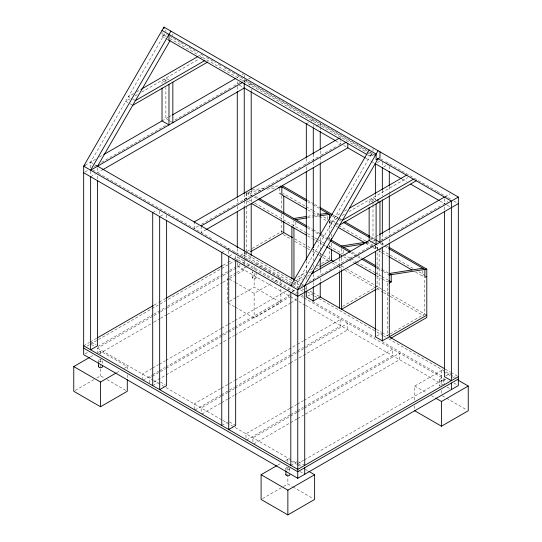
<?xml version="1.0" encoding="UTF-8"?>
<svg xmlns="http://www.w3.org/2000/svg" width="542" height="542" viewBox="0 0 542 542"><rect width="100%" height="100%" fill="white"/><g stroke="black" fill="none" stroke-linecap="round" stroke-linejoin="round"><path stroke-width="0.41" stroke-dasharray="2.71 2.03" d="M90.622 167.878L90.622 162.146L163.948 35.135L163.948 33.529M371.094 154.727L297.761 281.738L297.761 288.29L292.639 285.329M162.024 32.1L162.024 36.246L165.879 34.024L167.268 34.823M133.589 93.63L128.468 96.591L131.95 98.597M136.516 91.944L140.175 89.83M130.094 98.8L125.744 101.313L129.22 103.319M135.175 95.866L137.35 94.606M141.706 92.093L199.253 58.868M199.978 58.448L202.159 57.195M85.053 165.357L95.717 159.199M99.362 157.099L102.275 155.412M162.024 120.92L168.061 117.431M168.792 117.011L172.437 114.911M237.281 77.472L239.368 76.266M242.152 74.66L244.239 73.455M85.053 171.909L88.536 169.903M94.288 166.577L97.221 164.883M101.618 162.349L166.15 125.087M174.951 120.012L223.345 92.065M224.083 91.645L230.682 87.831M233.616 86.137L241.454 81.612M242.152 81.212L244.239 80.006L374.752 155.358M244.239 81.49L247.714 79.484M248.412 79.078L251.197 77.472M90.622 176.733L95.494 173.921M92.709 169.903L97.58 172.715L101.977 170.174M249.11 85.23L251.197 84.024L251.197 85.711M152.709 212.579L156.882 210.167M306.325 123.888L308.412 122.682M311.196 121.076L313.283 119.87L313.283 121.557M160.364 216.197L163.84 214.185M316.067 126.3L320.241 123.888L320.241 126.421M244.239 199.293L246.163 198.182L246.163 191.76M198.589 225.953L194.192 228.494L194.192 221.942M201.522 224.259L213.988 217.064M214.727 216.637L231.59 206.902M232.322 206.475L249.191 196.739M249.923 196.319L266.786 186.577M267.518 186.157L282.917 177.268M285.851 175.574L300.519 167.105M303.452 165.412L318.12 156.943M321.054 155.249L335.715 146.78M338.648 145.093L340.85 143.82L340.85 140.547M206.285 229.544L201.15 232.511L201.15 225.96M279.814 188.081L279.814 193.704L281.095 192.966M281.847 194.876L283.771 193.765L305.505 206.312M373.018 153.616L369.163 155.839L367.7 154.992M221.759 252.443L225.933 250.031M226.631 249.632L228.717 248.426M377.462 162.546L379.549 161.34M229.408 256.061L232.891 254.049M233.588 253.649L235.675 252.443M383.722 166.963L386.507 165.357M387.205 164.958L389.291 163.752M83.664 345.769L89.525 342.381M90.263 341.961L96.862 338.154M154.05 305.132L158.454 302.592M159.185 302.165L165.053 298.784M222.972 265.336L227.376 262.802M228.107 262.375L232.504 259.835M233.236 259.415L237.64 256.874M240.573 255.18L246.4 251.813M247.125 251.4L251.447 248.9M252.172 248.48L281.738 231.414L283.771 232.586M292.551 226.448L293.839 225.702L293.839 220.885M87.14 346.108L89.525 344.732M90.263 344.312L234.706 260.912M235.438 260.492L240.065 257.823M242.769 256.258L246.4 254.164M245.628 260.296L251.197 257.077M85.053 353.865L87.838 352.259M97.953 346.419L152.952 314.665M153.684 314.245L166.882 306.623M167.613 306.203L229.212 270.634M229.943 270.214L235.811 266.827M237.281 262.707L237.281 265.98L240.065 264.374M242.843 262.768L244.239 261.962L301.427 294.983M97.58 353.851L97.58 348.12L153.311 315.945M154.043 315.519L159.91 312.131M160.642 311.711L166.509 308.323M167.241 307.897L222.24 276.149M222.972 275.722L228.839 272.335M229.571 271.915L243.507 263.873M90.399 356.961L94.01 354.874M98.353 352.368L100.521 351.114L127.282 366.568L127.282 369.041M229.544 276.623L236.055 272.863M236.779 272.45L246.908 266.603M247.633 266.183L252.694 263.263M339.997 213.65L335.613 216.183L341.175 219.395M344.38 211.109L347.307 209.422M99.044 353.824L153.311 322.497M154.043 322.07L159.91 318.682M160.642 318.262L166.509 314.875M167.241 314.448L222.24 282.7M222.972 282.274L228.839 278.886M229.571 278.466L244.239 269.997L244.239 266.725M329.522 220.797L329.522 222.403L331.447 221.292L331.447 228.04M348.838 211.678L407.801 177.593M337.239 218.385L332.883 220.906L335.667 222.511M342.314 215.452L344.488 214.198M75.209 390.457L94.01 379.596M96.903 377.93L100.521 375.836L104.139 377.93M229.544 301.345L236.055 297.592M236.779 297.172L254.137 287.152L280.905 302.599L280.905 286.122M116.435 372.835L120.053 370.742M124.389 368.242L127.282 366.568M235.336 282.47L254.137 293.33L271.501 283.303M274.394 281.637L278.012 279.55M278.73 279.13L280.905 277.877L254.137 262.43M297.68 277.253L307.057 271.84M310.661 269.76L312.829 268.514M317.151 266.014L320.756 263.934M321.481 263.514L329.414 258.934L329.414 247.965M295.39 280.925L304.76 275.512M309.089 273.019L311.975 271.352M315.579 269.272L319.184 267.186M293.588 284.15L302.863 278.791M307.233 276.271L309.414 275.011M370.423 239.788L375.179 237.037M375.911 236.617L378.824 234.937M445.118 196.665L449.989 193.853M151.936 368.499L142.404 374L142.404 378.912M152.675 368.072L158.535 364.685M159.273 364.265L165.141 360.877M165.872 360.45L220.865 328.703M221.603 328.276L227.471 324.888M228.202 324.468L234.069 321.081M234.801 320.654L286.129 291.02M286.867 290.6L289.062 289.326M292.199 291.501L294.977 289.895M300.695 286.596L304.36 284.475M308.764 281.942L373.289 244.686M380.626 240.452L442.225 204.89M442.956 204.463L447.902 201.61M143.142 380.125L151.936 375.05M152.675 374.624L158.535 371.236M159.273 370.816L165.141 367.429M165.872 367.002L220.865 335.254M221.603 334.827L227.471 331.44M228.202 331.02L234.069 327.632M234.801 327.205L289.062 295.878L289.062 290.966M151.564 376.744L149.362 378.018L149.362 383.75M152.295 376.324L165.5 368.702M166.231 368.282L227.83 332.72M228.561 332.293L234.429 328.906M235.16 328.486L290.16 296.731M235.336 307.192L254.137 318.052L280.905 302.599M372.984 247.498L375.159 248.751L377.09 247.64L377.09 249.327M153.765 382.029L165.5 375.254M166.231 374.834L227.83 339.272M228.561 338.845L234.429 335.457M235.16 335.037L290.16 303.283M290.891 302.856L296.02 299.895L296.02 296.623M152.709 385.633L158.278 382.422M307.721 296.142L312.592 293.33M342.469 306.447L377.09 286.461L377.09 250.174M382.185 278.934L387.259 281.86L389.183 280.749M376.954 288.879L379.122 287.633L379.122 248.812M220.587 388.655L194.192 403.898L194.192 409.63M221.326 388.235L234.523 380.613M235.255 380.193L296.853 344.624M297.585 344.204L303.452 340.816M304.184 340.396L340.85 319.224L340.85 325.776L304.184 346.948M415.585 272.091L422.835 276.278L424.759 275.16M194.924 410.023L220.587 395.206M221.326 394.786L234.523 387.164M235.255 386.744L296.853 351.175M297.585 350.755L303.452 347.368M220.946 396.487L201.15 407.916L201.15 413.648M221.685 396.06L227.545 392.672M228.284 392.252L234.151 388.865M234.882 388.438L289.875 356.69M290.614 356.263L296.481 352.876M297.212 352.456L347.808 323.242L347.808 329.793L297.212 359.007M201.881 414.041L220.946 403.038M221.685 402.611L227.545 399.224M228.284 398.804L234.151 395.416M234.882 394.989L289.875 363.242M290.614 362.815L296.481 359.427M221.759 425.497L227.322 422.286M376.765 336.006L381.636 333.195M389.42 334.387L387.259 335.633L387.259 281.86M390.138 333.967L424.759 313.981L424.759 278.541M289.977 408.397L245.98 433.796L245.98 440.348M290.708 407.97L296.576 404.583M297.307 404.163L303.174 400.775M303.906 400.348L392.638 349.123L392.638 355.674L303.906 406.9M246.712 439.921L289.977 414.948M290.708 414.522L296.576 411.134M297.307 410.714L303.174 407.327M296.935 412.415L252.938 437.814L252.938 442.726M297.666 411.988L303.534 408.6M304.265 408.18L399.596 353.14L399.596 359.692L304.265 414.732M253.67 443.939L296.935 418.966M297.666 418.539L303.534 415.152M277.734 465.124L280.627 463.451M285.688 460.531L287.863 459.277L290.031 460.531M414.718 400.043L414.718 386.039L441.479 370.586L442.922 371.419M290.803 465.361L297.063 461.75M445.815 375.87L450.687 373.059M303.628 460.307L297.761 463.695L291.975 460.354M304.36 459.887L444.42 379.021L444.42 384.752M262.545 498.613L282.795 486.919M283.52 486.506L287.863 483.999L292.199 486.506M376.121 154.05L369.163 155.839L369.163 153.352M251.908 190.052L264.218 188.121M270.783 187.085L279.814 185.669M249.022 191.997L260.506 190.195M267.077 189.165L276.102 187.749M307.788 216.285L319.279 214.483M307.361 217.85L313.926 216.814M314.746 216.685L318.852 216.041M371.88 241.231L375.159 240.716L375.159 242.321M365.701 243.697L370.626 242.924M170.053 36.436L172.139 37.635M173.569 38.462L180.168 42.276M180.899 42.696L186.035 45.657M188.968 47.35L197.769 52.432M200.703 54.125L203.629 55.819M206.563 57.513L215.364 62.594M218.297 64.288L221.231 65.982M224.164 67.675L367.151 150.229M370.084 151.923L371.555 152.769M380.619 158.745L382.815 160.012M385.748 161.706L401.148 170.595M401.879 171.021L436.344 190.919M437.076 191.34L447.34 197.268M448.071 197.688L451.005 199.381M453.939 201.075L457.644 203.216M163.948 35.135L166.733 36.741M169.815 38.523L373.424 156.076M162.024 36.246L164.951 37.94M165.683 38.36L167.878 39.627M239.368 85.23L244.239 88.041M335.728 140.859L340.85 143.82M343.635 145.425L346.419 147.031M366.107 158.4L370.498 160.94M371.229 161.36L374.156 163.047M401.968 179.111L406.364 181.645M440.029 201.082L446.506 204.822M447.204 205.222L451.378 207.633M168.657 79.749L165.879 78.143L165.879 82.364M375.775 199.327L372.998 197.722L372.998 201.102M163.948 79.254L166.733 80.86M371.067 198.833L373.851 200.438M164.809 81.971L162.024 80.365L162.024 83.746M372.618 201.956L369.143 199.944L369.143 203.325M132.641 99.003L135.425 100.609M307.382 200.167L313.974 203.975M314.706 204.402L319.103 206.936M333.018 214.971L339.617 218.778M340.349 219.205L341.812 220.052M370.382 236.542L375.511 239.503M381.372 242.891L387.964 246.698M169.355 120.703L165.879 118.698L165.879 87.431M170.053 121.11L172.837 122.716M375.084 239.51L372.998 238.304L372.998 205.33M307.924 201.902L312.273 204.409M312.998 204.829L318.791 208.175M332.415 216.041L337.49 218.968M338.215 219.388L341.114 221.061M370.091 237.789L375.159 240.716M380.091 243.561L383.716 245.655M384.441 246.075L388.058 248.161M129.917 103.718L132.702 105.331M336.365 222.911L338.452 224.117M306.23 206.732L312.029 210.079M312.754 210.492L319.272 214.259M323.615 216.766L327.964 219.28M330.092 220.506L334.346 222.965M335.071 223.379L337.964 225.052M338.689 225.472L366.223 241.366M366.948 241.786L372.74 245.126M375.64 246.8L381.297 250.065M382.015 250.485L413.167 268.473M418.966 271.82L424.034 274.747M279.814 193.704L281.169 194.49M307.924 209.937L312.273 212.444M312.998 212.864L318.791 216.211M319.516 216.624L326.765 220.811M329.522 222.403L335.315 225.75M336.04 226.163L337.49 227.003M365.742 243.317L372.259 247.077M381.541 252.437L377.191 249.923L377.191 245.106M382.266 252.857L388.058 256.197M248.92 192.545L252.545 194.639M255.445 196.312L258.338 197.986M307.463 226.346L312.531 229.273M313.256 229.693L319.055 233.033M321.948 234.706L326.298 237.22M327.022 237.64L329.922 239.313M352.239 252.193L356.582 254.706M357.307 255.126L361.656 257.633M376.866 266.413L381.216 268.927M381.941 269.34L388.458 273.107M246.271 192.43L253.568 196.644M254.3 197.064L256.488 198.331M307.565 227.816L320.701 235.404M321.426 235.824L327.266 239.191M327.998 239.618L329.455 240.458M350.62 252.674L357.185 256.468M357.916 256.888L360.83 258.575M376.886 267.843L382.727 271.21M383.451 271.63L389.291 275.004M248.92 199.774L253.995 202.701M254.72 203.114L306.738 233.148M307.463 233.568L313.981 237.335M314.706 237.755L317.605 239.422M318.33 239.842L324.848 243.609M329.197 246.115L342.869 254.008M343.547 254.401L350.064 258.168M350.789 258.581L355.857 261.508M356.582 261.928L374.698 272.389M375.416 272.802L381.216 276.149M381.941 276.569L388.458 280.329M246.996 200.886L250.621 202.972M307.707 235.939L312.057 238.446M312.781 238.866L315.674 240.54M316.399 240.953L322.199 244.3M322.924 244.72L325.817 246.393M343.791 256.766L348.14 259.279M348.865 259.699L353.933 262.626M376.392 275.587L381.46 278.52M294.638 238.859L306.955 245.966M307.68 246.386L319.272 253.08M319.997 253.5L322.897 255.174M323.615 255.587L331.447 260.106M334.346 261.779L338.689 264.293M341.589 265.966L345.938 268.473M346.663 268.893L382.74 289.726M383.465 290.139L426.791 315.159M283.209 234.605L290.532 238.832M294.929 241.373L309.577 249.835M312.51 251.522L318.371 254.909M319.103 255.329L322.036 257.023M322.768 257.443L328.628 260.831M332.287 262.945L338.147 266.325M338.885 266.752L344.007 269.713M344.746 270.133L376.243 288.324M376.975 288.744L382.835 292.124M383.573 292.551L389.434 295.932M390.165 296.359L423.864 315.81M90.622 162.146L94.796 164.558M95.494 164.958L97.58 166.164M295.566 280.471L301.244 283.744M301.935 284.15L304.719 285.756M244.239 253.06L291.908 280.587M293.947 281.759L299.015 284.685M305.532 288.452L306.982 289.293M309.882 290.959L312.057 292.219M312.781 292.633L320.241 296.941M376.392 329.36L381.46 332.287M382.185 332.707L387.896 336.006M445.253 369.122L450.341 372.056M451.073 372.476L456.947 375.87M244.239 255.411L292.633 283.351M293.324 283.751L298.452 286.711M302.111 288.825L303.628 289.699M307.294 291.82L313.893 295.627M314.563 296.013L318.289 298.168M319.028 298.588L376.216 331.609M376.839 331.968L382.815 335.417M383.431 335.776L387.95 338.384M388.682 338.804L455.429 377.34M443.647 371.839L453.776 377.686M98.312 173.135L212.857 239.273M215.791 240.96L250.187 260.824M250.919 261.244L267.755 270.966M268.486 271.386L277.267 276.454M277.999 276.881L288.249 282.795M288.981 283.215L291.908 284.909M300.546 289.895L303.33 291.501M237.281 257.077L244.239 261.095M302.165 295.404L303.628 296.25M312.429 301.332L374.752 337.314M382.083 341.548L442.943 376.683M453.939 383.031L457.604 385.152M301.081 296.264L303.256 297.517M303.974 297.937L447.902 381.033M237.281 265.98L289.062 295.878M290.458 296.684L298.195 301.149M298.913 301.562L304.699 304.902M305.424 305.322L443.702 385.152M447.204 387.178L449.989 388.783M442.204 395.728L445.815 397.814M446.54 398.228L466.791 409.921M229.544 279.13L234.611 282.057M414.718 386.039L427.015 393.133M431.351 395.64L434.969 397.726M228.101 303.019L234.611 306.779M91.313 342.158L96.185 344.969M160.364 382.022L165.235 384.834M229.408 421.886L235.675 425.497M298.459 461.75L304.719 465.361M91.313 344.502L94.098 346.108M97.58 348.12L152.98 380.105M153.704 380.525L165.269 387.198M165.994 387.618L222.118 420.023M222.843 420.436L234.408 427.116M235.133 427.536L291.257 459.934M298.459 464.094L301.244 465.7M290.756 460.944L296.542 464.284M297.267 464.704L300.878 466.791M305.221 469.297L308.113 470.971M299.848 471.452L304.719 474.264M107.031 379.596L125.839 390.457M292.924 486.919L313.174 498.613M444.42 198.704L444.42 203.616M444.42 206.99L444.42 210.371M443.444 379.854A1.965 1.138 0 0 1 440.497 380.843A1.965 1.138 0 0 1 440.497 378.872A1.965 1.138 0 0 1 443.444 379.854L443.444 384.488M441.479 370.586L441.479 385.416M441.479 390.362L441.479 393.661M439.508 379.854L439.508 386.039A1.965 1.138 0 0 1 441.479 384.901M422.835 270.648L422.835 276.278M414.718 405.816L414.718 409.108M389.291 166.286L389.291 169.66M389.291 186.543L389.291 191.611M389.291 192.457L389.291 194.984M389.291 230.445L389.291 235.506M389.291 238.887L389.291 242.26M382.334 162.268L382.334 166.489M382.334 190.127L382.334 196.035M382.334 234.022L382.334 239.523M382.334 242.464L382.334 246.278M375.376 194.144L375.376 200.052M375.376 245.634L375.376 249.855M375.159 246.339L375.159 248.751M373.018 148.637L373.018 151.123M372.998 201.949L372.998 204.483M343.547 250.39L343.547 253.595M341.616 258.033L341.616 263.073M341.616 263.913L341.616 269.794M341.507 248.412L341.507 253.229M340.85 137.268L340.85 139.728M339.583 258.541L339.583 264.421M339.583 265.262L339.583 271.142M331.447 233.948L331.447 236.481M331.447 243.229L331.447 248.297M329.414 220.96L329.414 232.775M329.414 236.996L329.414 239.523M329.414 245.431L329.414 247.118M327.483 216.407L327.483 219.618M320.241 127.262L320.241 129.795M320.241 150.9L320.241 155.967M320.241 156.814L320.241 162.722M320.241 237.85L320.241 249.672M320.241 253.046L320.241 256.427M320.241 269.93L320.241 274.997M320.241 278.371L320.241 281.752M313.283 124.938L313.283 126.625M313.283 154.077L313.283 161.672M313.283 162.519L313.283 166.74M313.283 249.029L313.283 260.851M313.283 264.665L313.283 268.446M313.283 274.354L313.283 281.549M313.283 282.389L313.283 286.176M306.325 158.501L306.325 163.562M306.325 166.943L306.325 170.317M306.325 260.648L306.325 272.463M306.325 276.684L306.325 280.058M306.325 285.973L306.325 290.194M296.02 295.803L296.02 293.344L237.281 259.428L237.281 261.888M295.871 222.057L295.871 226.874M289.828 468.545L289.828 472.407M287.863 459.277L287.863 461.75M287.863 467.516L287.863 470.815M287.863 474.108L287.863 483.999M285.891 468.545L285.891 470.09M283.771 215.709L283.771 220.77M281.738 195.967L281.738 210.316M281.738 213.69L281.738 219.598M281.738 220.438L281.738 233.758M280.905 279.523L280.905 285.295M256.109 272.47L256.109 277.877A1.965 1.138 0 0 1 253.155 278.859A1.965 1.138 0 0 1 253.155 276.894A1.965 1.138 0 0 1 256.109 277.877M254.137 266.549L254.137 269.841M254.137 273.141L254.137 287.152M254.137 293.33L254.137 318.052M252.172 277.877L252.172 271.698A1.965 1.138 0 0 0 254.137 272.836M251.197 89.091L251.197 90.778M251.197 190.391L251.197 195.452M251.197 198.833L251.197 202.207M248.195 192.125L248.195 196.942M246.271 193.237L246.271 198.86M246.271 201.306L246.271 205.506M246.271 206.346L246.271 250.878M246.271 251.718L246.271 254.239M244.239 75.094L244.239 78.366M244.239 80.006L244.239 82.54M244.239 194.409L244.239 199.883M244.239 200.723L244.239 206.854M244.239 251.813L244.239 259.408M244.239 260.323L244.239 261.962M244.239 263.446L244.239 265.905M237.281 81.564L237.281 84.024M237.281 86.557L237.281 90.778M237.281 198.833L237.281 203.054M237.281 206.427L237.281 209.808M237.281 248.636L237.281 253.703M235.675 255.817L235.675 259.198M228.717 250.96L228.717 254.333M227.376 277.877L227.376 302.599M172.837 33.889L172.837 35.548M166.624 215.113L166.624 219.334M165.879 29.871L165.879 31.531M159.666 211.095L159.666 214.469M127.282 374.807L127.282 378.926M102.492 363.479L102.492 360.389A1.965 1.138 0 0 1 100.351 361.521A1.965 1.138 0 0 1 98.583 360.193A1.965 1.138 0 0 1 101.029 359.292M100.521 351.114L100.521 354.414M100.521 359.36L100.521 363.479M100.521 364.299L100.521 375.836M98.556 360.389L98.556 361.934M97.58 167.803L97.58 172.715M97.58 176.089L97.58 179.47M90.622 171.231L90.622 174.605M289.76 468.254A1.965 1.138 0 0 1 288.371 469.643A1.965 1.138 0 0 1 285.959 468.837A1.965 1.138 0 0 1 287.348 467.448M288.371 467.448A1.965 1.138 0 0 1 288.845 467.563"/><path stroke-width="0.81" d="M163.948 27.1L83.664 166.164L83.664 354.671L297.761 478.281L458.336 385.572L458.336 197.064L163.948 27.1L163.948 28.706M170.906 31.118L90.622 170.181L242.782 82.33M170.066 40.609L97.58 166.164L294.834 280.045M369.163 150.032L290.803 285.756L292.199 284.95M378.052 150.71L297.761 289.774L297.761 478.281M378.052 158.745L304.719 285.756L304.719 465.361M140.906 89.41L197.965 56.463M135.425 100.609L204.923 60.48M132.702 105.331L207.661 62.052M85.053 165.357L83.664 166.164L297.761 289.774L458.336 197.064M103.732 154.572L162.024 120.92L168.982 124.938L168.982 84.383M172.437 114.911L235.824 78.312M102.709 169.748L244.239 88.041L334.997 140.439M194.192 221.942L339.387 138.115M201.15 225.96L346.345 142.133M206.285 229.544L347.808 147.837L365.376 157.979M97.594 337.727L153.318 305.553M165.784 298.357L222.24 265.763M250.6 251.739L283.771 232.586L292.47 237.606M127.282 379.752L127.282 391.29L100.521 406.744L73.759 391.29L73.759 366.568L89.674 357.381M349.502 208.155L406.527 175.181M342.571 220.201L413.485 179.199M339.841 224.923L416.209 180.777M73.759 366.568L100.521 382.022L115.71 373.248M319.909 266.772L331.447 260.106L333.621 261.366M311.603 273.751L369.143 240.526L376.101 244.544L376.101 203.961M379.556 234.517L444.42 197.064M458.336 203.616L297.761 296.325L83.664 172.715M306.325 291.034L306.325 296.941L313.283 300.959L320.241 296.941L320.241 282.592M376.236 289.299L341.616 309.286L341.616 270.634M389.291 283.039L391.216 281.928L391.216 274.699L389.183 273.527L422.835 268.243M426.791 276.339L424.867 277.45L424.867 269.415L388.783 248.582M375.376 251.549L375.376 336.806L382.334 340.823L426.791 315.159M390.735 338.323L426.791 317.504L426.791 269.11L388.695 247.118M308.838 471.384L314.624 474.724L314.624 499.446L287.863 514.9L261.095 499.446L261.095 474.724L277.009 465.537M458.336 376.67L297.761 469.379L83.664 345.769M458.336 379.021L297.761 471.73L83.664 348.12M261.095 474.724L287.863 490.178L314.624 474.724M435.693 398.146L441.479 401.487L468.241 386.039L468.241 410.761L441.479 426.208L414.718 410.761M278.568 187.356L281.847 186.841L281.847 194.876L306.481 209.097M293.839 218.48L306.149 216.543M320.098 214.354L327.483 213.196M295.871 219.652L306.542 217.979M319.672 215.912L329.522 214.368L329.522 219.185M341.507 246L367.774 241.874M343.547 247.179L364.061 243.954M389.291 275.004L426.791 269.11M162.024 30.44L376.121 154.05L376.121 159.856L379.976 157.634L379.976 151.821M377.598 158.488L451.378 201.082L451.378 380.687L444.42 376.67L444.42 211.211M168.609 40.054L366.968 154.572M374.888 163.474L401.236 178.684M410.755 184.178L439.298 200.655M282.47 185.791L306.65 199.747M319.834 207.362L332.287 214.551M344.746 221.739L369.651 236.122M375.775 239.91L379.956 242.321L379.956 201.739M280.492 186.062L306.481 201.062M320.241 209.009L331.69 215.621M343.282 222.315L369.366 237.369M338.215 227.423L364.292 242.477M388.783 256.617L411.967 270.004M259.062 198.399L306.738 225.926M319.78 233.453L321.223 234.293M330.647 239.727L350.789 251.359M363.106 258.466L376.141 266M257.945 199.171L306.833 227.396M330.186 240.878L349.888 252.254M361.561 258.995L376.155 267.423M389.183 280.749L391.216 281.928M251.346 203.392L306.257 235.099M326.541 246.813L341.616 255.512L341.616 257.193M354.658 263.039L375.667 275.173M320.024 296.82L375.667 328.94M444.528 368.702L389.291 336.806L389.291 243.107M458.112 380.193L468.241 386.039M451.378 383.038L451.378 389.59M441.479 401.487L441.479 426.208M389.291 171.347L389.291 185.703M389.291 195.831L389.291 229.598M382.334 167.769L382.334 189.72M382.334 199.849L382.334 233.616M382.334 247.125L382.334 340.823M378.025 199.7L378.025 202.85M375.376 163.752L375.376 193.298M369.143 207.552L369.143 240.526M347.808 143.745L347.808 147.837M339.583 254.34L339.583 257.701M339.583 271.982L339.583 308.113M331.447 238.168L331.447 240.702M331.447 249.984L331.447 260.106M320.241 131.482L320.241 149.213M320.241 163.562L320.241 235.316M320.241 258.114L320.241 269.089M313.283 127.905L313.283 154.077M313.283 167.58L313.283 247.775M313.283 270.573L313.283 273.107M313.283 286.61L313.283 300.959M306.325 123.888L306.325 157.654M306.325 171.164L306.325 259.801M304.719 467.712L304.719 474.264M293.947 227.992L293.947 280.078M291.908 226.813L291.908 278.906M290.803 292.307L290.803 465.361M287.863 490.178L287.863 514.9M285.891 470.863L285.891 474.724M283.771 196.299L283.771 213.175M283.771 221.617L283.771 232.586M251.197 91.618L251.197 189.544M251.197 203.894L251.197 255.39M244.239 83.129L244.239 193.562M244.239 207.071L244.239 250.966M237.281 91.618L237.281 197.146M237.281 211.495L237.281 247.796M235.675 260.038L235.675 425.497L228.717 429.515L228.717 256.461M221.759 252.443L221.759 425.497M172.837 82.154L172.837 122.716M168.962 34.485L168.962 40.277M166.624 220.174L166.624 385.633L159.666 389.651L159.666 216.597M162.024 87.967L162.024 120.92M152.709 212.579L152.709 385.633M100.521 382.022L100.521 406.744M98.556 362.706L98.556 366.568M97.58 180.31L97.58 345.769L90.622 349.786L90.622 176.733M102.228 365.999A1.965 1.138 0 0 1 100.521 367.706A1.965 1.138 0 0 1 98.82 365.999M289.76 474.433A1.965 1.138 0 0 1 287.863 475.862A1.965 1.138 0 0 1 285.959 474.433"/></g></svg>
